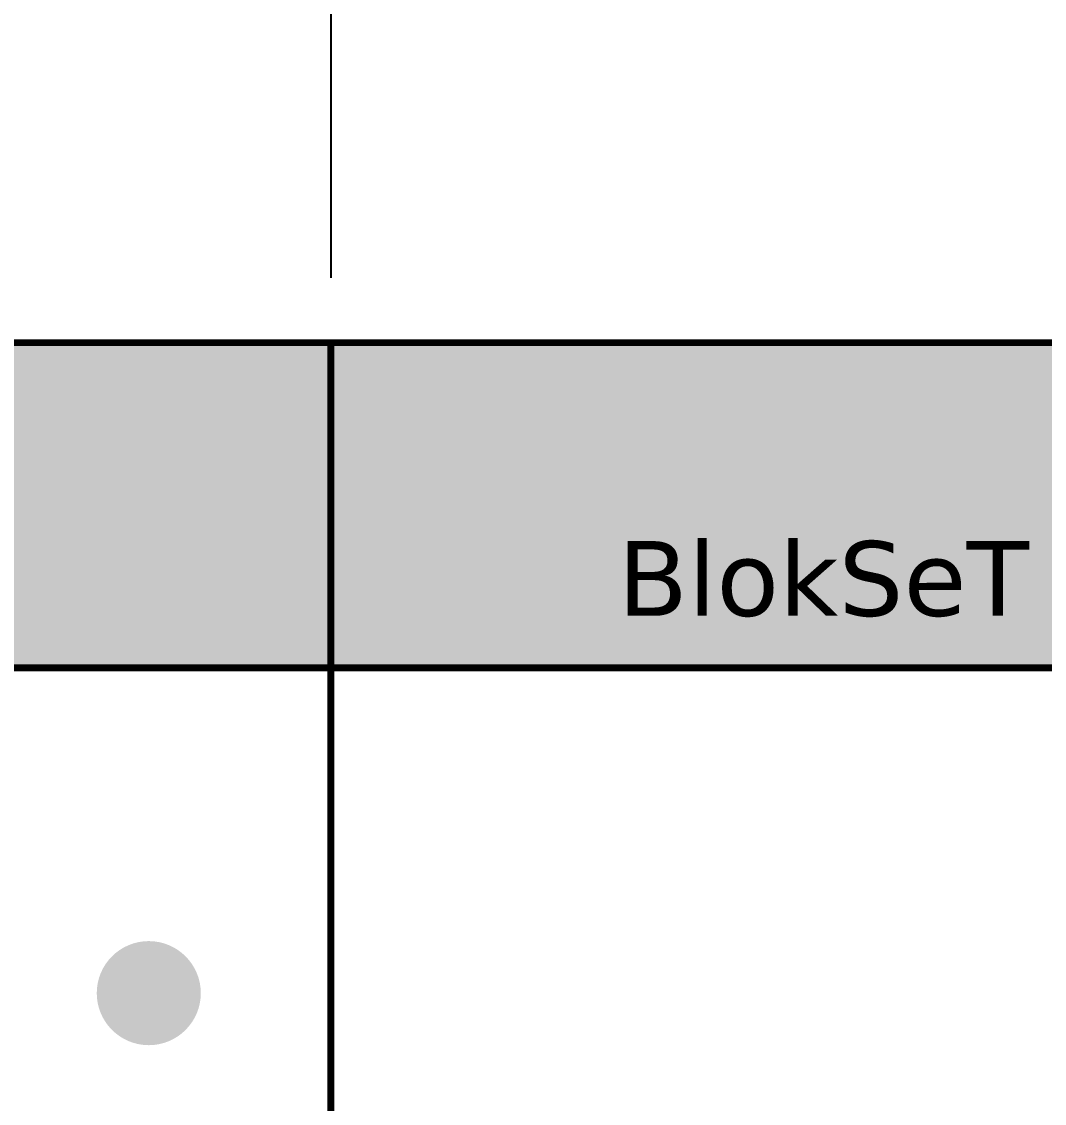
# Model space of a CAD drawing. Header units: millimetres. Extents: x -116965 to 323937, y 291661 to 566926.
# Drawn here: x -45927.3 to -45612.8, y 318504.6 to 318837.1 of the extents above; entities that cross this region are included whole.
import ezdxf

# ---------------------------------------------------------------- set-up
doc = ezdxf.new("R2010")
doc.units = ezdxf.units.MM
doc.header["$PDMODE"] = 35
doc.layers.get('0').update_dxf_attribs({"lineweight": 18})
doc.layers.add('AM_5', color=3, linetype='Continuous', lineweight=25)
doc.layers.add('C00-00-00', color=7, linetype='Continuous')
for name, color, linetype, true_color in [('C34-3A-40', 7, 'Continuous', 0x343a40), ('C62-64-69', 7, 'Continuous', 0x626469), ('CFF-FF-FF', 7, 'Continuous', 0xffffff)]:
    doc.layers.add(name, color=color, linetype=linetype, true_color=true_color)
doc.styles.get("Standard").update_dxf_attribs({"font": 'arial.ttf'})
doc.styles.add('{18b73a54-fa43-428c-adcb-c1c7bbdf2c84}', font='Simplex.shx')
doc.dimstyles.new('kich thuoc$0', dxfattribs={"dimscale": 2, "dimtxt": 20, "dimasz": 16, "dimexe": 15, "dimexo": 10, "dimgap": 5, "dimtad": 1, "dimdec": 0, "dimzin": 0, "dimdsep": 46, "dimtxsty": '{18b73a54-fa43-428c-adcb-c1c7bbdf2c84}', "dimblk": 'OPEN30', "dimcen": 0.09, "dimclrd": 3, "dimclre": 3, "dimclrt": 3, "dimadec": 0, "dimazin": 0, "dimtfac": 1, "dimtdec": 0, "dimtofl": 0, "dimtmove": 0, "dimatfit": 3, "dimldrblk": 'OPEN30', "dimfxl": 1, "dimtolj": 1, "dimtzin": 0, "dimarcsym": 0})

# ---------------------------------------------------------------- blocks, each defined once
blk = doc.blocks.new('_Open30')
at = {"color": 0, "linetype": 'ByBlock', "lineweight": -2}
for p, q in [((-1, 0.268), (0, 0)), ((0, 0), (-1, -0.268)), ((0, 0), (-1, 0))]:
    blk.add_line(p, q, dxfattribs=at)
blk = doc.blocks.new('*D1854')
at = {"layer": 'AM_5', "color": 3, "lineweight": -2, "transparency": 16777216}
for p, q in [((-46532.08, 318758.44), (-46532.08, 319143.37)), ((-45832.08, 318758.44), (-45832.08, 319143.37)), ((-46502.08, 319113.37), (-45862.08, 319113.37))]:
    blk.add_line(p, q, dxfattribs=at)
at = {"layer": 'Defpoints', "color": 0, "lineweight": -3, "transparency": 16777216}
for p in [(-45832.08, 319113.37), (-46532.08, 318738.44), (-45832.08, 318738.44)]:
    blk.add_point(p, dxfattribs=at)
at = {"layer": 'AM_5', "color": 3, "lineweight": -2, "transparency": 16777216, "xscale": 30, "yscale": 30, "zscale": 30, "rotation": 180}
blk.add_blockref('_Open30', (-46532.08, 319113.37), dxfattribs=at)
at = {"layer": 'AM_5', "color": 3, "lineweight": -2, "transparency": 16777216, "xscale": 30, "yscale": 30, "zscale": 30}
blk.add_blockref('_Open30', (-45832.08, 319113.37), dxfattribs=at)
at = {"layer": 'AM_5', "color": 3, "transparency": 16777216, "insert": (-46182.08, 319143.37), "char_height": 40, "attachment_point": 5, "style": '{18b73a54-fa43-428c-adcb-c1c7bbdf2c84}'}
blk.add_mtext('\\A1;700', dxfattribs=at)
blk = doc.blocks.new('*D1861')
at = {"layer": 'AM_5', "color": 3, "lineweight": -2, "transparency": 16777216}
for p, q in [((-45832.08, 318758.39), (-45832.08, 319143.32)), ((-45432.08, 318758.39), (-45432.08, 319143.32)), ((-45802.08, 319113.32), (-45462.08, 319113.32))]:
    blk.add_line(p, q, dxfattribs=at)
at = {"layer": 'Defpoints', "color": 0, "lineweight": -3, "transparency": 16777216}
for p in [(-45432.08, 319113.32), (-45832.08, 318738.39), (-45432.08, 318738.39)]:
    blk.add_point(p, dxfattribs=at)
at = {"layer": 'AM_5', "color": 3, "lineweight": -2, "transparency": 16777216, "xscale": 30, "yscale": 30, "zscale": 30, "rotation": 180}
blk.add_blockref('_Open30', (-45832.08, 319113.32), dxfattribs=at)
at = {"layer": 'AM_5', "color": 3, "lineweight": -2, "transparency": 16777216, "xscale": 30, "yscale": 30, "zscale": 30}
blk.add_blockref('_Open30', (-45432.08, 319113.32), dxfattribs=at)
at = {"layer": 'AM_5', "color": 3, "transparency": 16777216, "insert": (-45632.08, 319143.32), "char_height": 40, "attachment_point": 5, "style": '{18b73a54-fa43-428c-adcb-c1c7bbdf2c84}'}
blk.add_mtext('\\A1;400', dxfattribs=at)

msp = doc.modelspace()

# ---------------------------------------------------------------- hatches: boundary and pattern name
at = {"layer": 'C00-00-00'}
h = msp.add_hatch(color=256, dxfattribs=at)
edge = h.paths.add_edge_path()
edge.add_arc((-45888.196757, 318538.470917), 15.997765, 0, 360)
at = {"layer": 'C34-3A-40'}
h = msp.add_hatch(color=256, dxfattribs=at)
h.dxf.hatch_style = 2
h.paths.add_polyline_path([(-46532.106867, 318738.443002), (-45832.204577, 318738.443002), (-45832.204577, 318638.456958), (-46532.106867, 318638.456958)])
h = msp.add_hatch(color=256, dxfattribs=at)
h.dxf.hatch_style = 2
h.paths.add_polyline_path([(-45832.204577, 318738.443002), (-45432.260407, 318738.443002), (-45432.260407, 318638.456958), (-45832.204577, 318638.456958)])
at = {"layer": 'C62-64-69'}
h = msp.add_hatch(color=256, dxfattribs=at)
h.dxf.hatch_style = 2
h.paths.add_polyline_path([(-45956.187267, 318729.444258), (-45924.191732, 318729.444258), (-45924.191732, 318722.445233), (-45956.187267, 318722.445233)])
h = msp.add_hatch(color=256, dxfattribs=at)
h.dxf.hatch_style = 2
h.paths.add_polyline_path([(-45924.191732, 318729.444258), (-45892.196202, 318729.444258), (-45892.196202, 318722.445233), (-45924.191732, 318722.445233)])
h = msp.add_hatch(color=256, dxfattribs=at)
h.dxf.hatch_style = 2
h.paths.add_polyline_path([(-45924.191732, 318729.444258), (-45892.196202, 318729.444258), (-45892.196202, 318722.445233), (-45924.191732, 318722.445233)])
h = msp.add_hatch(color=256, dxfattribs=at)
h.dxf.hatch_style = 2
h.paths.add_polyline_path([(-45892.196202, 318729.444258), (-45860.200667, 318729.444258), (-45860.200667, 318722.445233), (-45892.196202, 318722.445233)])
h = msp.add_hatch(color=256, dxfattribs=at)
h.dxf.hatch_style = 2
h.paths.add_polyline_path([(-45892.196202, 318729.444258), (-45860.200667, 318729.444258), (-45860.200667, 318722.445233), (-45892.196202, 318722.445233)])
h = msp.add_hatch(color=256, dxfattribs=at)
h.dxf.hatch_style = 2
h.paths.add_polyline_path([(-45860.200667, 318729.444258), (-45828.205132, 318729.444258), (-45828.205132, 318722.445233), (-45860.200667, 318722.445233)])
h = msp.add_hatch(color=256, dxfattribs=at)
h.dxf.hatch_style = 2
h.paths.add_polyline_path([(-45832.204577, 318729.444258), (-45800.209042, 318729.444258), (-45800.209042, 318722.445233), (-45832.204577, 318722.445233)])
h = msp.add_hatch(color=256, dxfattribs=at)
h.dxf.hatch_style = 2
h.paths.add_polyline_path([(-45800.209042, 318729.444258), (-45768.213507, 318729.444258), (-45768.213507, 318722.445233), (-45800.209042, 318722.445233)])
h = msp.add_hatch(color=256, dxfattribs=at)
h.dxf.hatch_style = 2
h.paths.add_polyline_path([(-45800.209042, 318729.444258), (-45768.213507, 318729.444258), (-45768.213507, 318722.445233), (-45800.209042, 318722.445233)])
h = msp.add_hatch(color=256, dxfattribs=at)
h.dxf.hatch_style = 2
h.paths.add_polyline_path([(-45768.213507, 318729.444258), (-45736.217977, 318729.444258), (-45736.217977, 318722.445233), (-45768.213507, 318722.445233)])
h = msp.add_hatch(color=256, dxfattribs=at)
h.dxf.hatch_style = 2
h.paths.add_polyline_path([(-45768.213507, 318729.444258), (-45736.217977, 318729.444258), (-45736.217977, 318722.445233), (-45768.213507, 318722.445233)])
h = msp.add_hatch(color=256, dxfattribs=at)
h.dxf.hatch_style = 2
h.paths.add_polyline_path([(-45736.217977, 318729.444258), (-45704.222442, 318729.444258), (-45704.222442, 318722.445233), (-45736.217977, 318722.445233)])
h = msp.add_hatch(color=256, dxfattribs=at)
h.dxf.hatch_style = 2
h.paths.add_polyline_path([(-45704.222442, 318729.444258), (-45672.226907, 318729.444258), (-45672.226907, 318722.445233), (-45704.222442, 318722.445233)])
h = msp.add_hatch(color=256, dxfattribs=at)
h.dxf.hatch_style = 2
h.paths.add_polyline_path([(-45704.222442, 318729.444258), (-45672.226907, 318729.444258), (-45672.226907, 318722.445233), (-45704.222442, 318722.445233)])
h = msp.add_hatch(color=256, dxfattribs=at)
h.dxf.hatch_style = 2
h.paths.add_polyline_path([(-45672.226907, 318729.444258), (-45640.231377, 318729.444258), (-45640.231377, 318722.445233), (-45672.226907, 318722.445233)])
h = msp.add_hatch(color=256, dxfattribs=at)
h.dxf.hatch_style = 2
h.paths.add_polyline_path([(-45672.226907, 318729.444258), (-45640.231377, 318729.444258), (-45640.231377, 318722.445233), (-45672.226907, 318722.445233)])
h = msp.add_hatch(color=256, dxfattribs=at)
h.dxf.hatch_style = 2
h.paths.add_polyline_path([(-45640.231377, 318729.444258), (-45608.235842, 318729.444258), (-45608.235842, 318722.445233), (-45640.231377, 318722.445233)])
h = msp.add_hatch(color=256, dxfattribs=at)
h.dxf.hatch_style = 2
h.paths.add_polyline_path([(-45956.187267, 318722.445233), (-45924.191732, 318722.445233), (-45924.191732, 318720.445514), (-45956.187267, 318720.445514)])
h = msp.add_hatch(color=256, dxfattribs=at)
h.dxf.hatch_style = 2
h.paths.add_polyline_path([(-45956.187267, 318720.445514), (-45924.191732, 318720.445514), (-45924.191732, 318713.446489), (-45956.187267, 318713.446489)])
h = msp.add_hatch(color=256, dxfattribs=at)
h.dxf.hatch_style = 2
h.paths.add_polyline_path([(-45924.191732, 318722.445233), (-45892.196202, 318722.445233), (-45892.196202, 318720.445514), (-45924.191732, 318720.445514)])
h = msp.add_hatch(color=256, dxfattribs=at)
h.dxf.hatch_style = 2
h.paths.add_polyline_path([(-45924.191732, 318722.445233), (-45892.196202, 318722.445233), (-45892.196202, 318720.445514), (-45924.191732, 318720.445514)])
h = msp.add_hatch(color=256, dxfattribs=at)
h.dxf.hatch_style = 2
h.paths.add_polyline_path([(-45924.191732, 318720.445514), (-45892.196202, 318720.445514), (-45892.196202, 318713.446489), (-45924.191732, 318713.446489)])
h = msp.add_hatch(color=256, dxfattribs=at)
h.dxf.hatch_style = 2
h.paths.add_polyline_path([(-45924.191732, 318720.445514), (-45892.196202, 318720.445514), (-45892.196202, 318713.446489), (-45924.191732, 318713.446489)])
h = msp.add_hatch(color=256, dxfattribs=at)
h.dxf.hatch_style = 2
h.paths.add_polyline_path([(-45892.196202, 318722.445233), (-45860.200667, 318722.445233), (-45860.200667, 318720.445514), (-45892.196202, 318720.445514)])
h = msp.add_hatch(color=256, dxfattribs=at)
h.dxf.hatch_style = 2
h.paths.add_polyline_path([(-45892.196202, 318722.445233), (-45860.200667, 318722.445233), (-45860.200667, 318720.445514), (-45892.196202, 318720.445514)])
h = msp.add_hatch(color=256, dxfattribs=at)
h.dxf.hatch_style = 2
h.paths.add_polyline_path([(-45892.196202, 318720.445514), (-45860.200667, 318720.445514), (-45860.200667, 318713.446489), (-45892.196202, 318713.446489)])
h = msp.add_hatch(color=256, dxfattribs=at)
h.dxf.hatch_style = 2
h.paths.add_polyline_path([(-45892.196202, 318720.445514), (-45860.200667, 318720.445514), (-45860.200667, 318713.446489), (-45892.196202, 318713.446489)])
h = msp.add_hatch(color=256, dxfattribs=at)
h.dxf.hatch_style = 2
h.paths.add_polyline_path([(-45860.200667, 318722.445233), (-45828.205132, 318722.445233), (-45828.205132, 318720.445514), (-45860.200667, 318720.445514)])
h = msp.add_hatch(color=256, dxfattribs=at)
h.dxf.hatch_style = 2
h.paths.add_polyline_path([(-45860.200667, 318720.445514), (-45828.205132, 318720.445514), (-45828.205132, 318713.446489), (-45860.200667, 318713.446489)])
h = msp.add_hatch(color=256, dxfattribs=at)
h.dxf.hatch_style = 2
h.paths.add_polyline_path([(-45832.204577, 318722.445233), (-45800.209042, 318722.445233), (-45800.209042, 318720.445514), (-45832.204577, 318720.445514)])
h = msp.add_hatch(color=256, dxfattribs=at)
h.dxf.hatch_style = 2
h.paths.add_polyline_path([(-45832.204577, 318720.445514), (-45800.209042, 318720.445514), (-45800.209042, 318713.446489), (-45832.204577, 318713.446489)])
h = msp.add_hatch(color=256, dxfattribs=at)
h.dxf.hatch_style = 2
h.paths.add_polyline_path([(-45800.209042, 318722.445233), (-45768.213507, 318722.445233), (-45768.213507, 318720.445514), (-45800.209042, 318720.445514)])
h = msp.add_hatch(color=256, dxfattribs=at)
h.dxf.hatch_style = 2
h.paths.add_polyline_path([(-45800.209042, 318722.445233), (-45768.213507, 318722.445233), (-45768.213507, 318720.445514), (-45800.209042, 318720.445514)])
h = msp.add_hatch(color=256, dxfattribs=at)
h.dxf.hatch_style = 2
h.paths.add_polyline_path([(-45800.209042, 318720.445514), (-45768.213507, 318720.445514), (-45768.213507, 318713.446489), (-45800.209042, 318713.446489)])
h = msp.add_hatch(color=256, dxfattribs=at)
h.dxf.hatch_style = 2
h.paths.add_polyline_path([(-45800.209042, 318720.445514), (-45768.213507, 318720.445514), (-45768.213507, 318713.446489), (-45800.209042, 318713.446489)])
h = msp.add_hatch(color=256, dxfattribs=at)
h.dxf.hatch_style = 2
h.paths.add_polyline_path([(-45768.213507, 318722.445233), (-45736.217977, 318722.445233), (-45736.217977, 318720.445514), (-45768.213507, 318720.445514)])
h = msp.add_hatch(color=256, dxfattribs=at)
h.dxf.hatch_style = 2
h.paths.add_polyline_path([(-45768.213507, 318722.445233), (-45736.217977, 318722.445233), (-45736.217977, 318720.445514), (-45768.213507, 318720.445514)])
h = msp.add_hatch(color=256, dxfattribs=at)
h.dxf.hatch_style = 2
h.paths.add_polyline_path([(-45768.213507, 318720.445514), (-45736.217977, 318720.445514), (-45736.217977, 318713.446489), (-45768.213507, 318713.446489)])
h = msp.add_hatch(color=256, dxfattribs=at)
h.dxf.hatch_style = 2
h.paths.add_polyline_path([(-45768.213507, 318720.445514), (-45736.217977, 318720.445514), (-45736.217977, 318713.446489), (-45768.213507, 318713.446489)])
h = msp.add_hatch(color=256, dxfattribs=at)
h.dxf.hatch_style = 2
h.paths.add_polyline_path([(-45736.217977, 318722.445233), (-45704.222442, 318722.445233), (-45704.222442, 318720.445514), (-45736.217977, 318720.445514)])
h = msp.add_hatch(color=256, dxfattribs=at)
h.dxf.hatch_style = 2
h.paths.add_polyline_path([(-45736.217977, 318720.445514), (-45704.222442, 318720.445514), (-45704.222442, 318713.446489), (-45736.217977, 318713.446489)])
h = msp.add_hatch(color=256, dxfattribs=at)
h.dxf.hatch_style = 2
h.paths.add_polyline_path([(-45704.222442, 318722.445233), (-45672.226907, 318722.445233), (-45672.226907, 318720.445514), (-45704.222442, 318720.445514)])
h = msp.add_hatch(color=256, dxfattribs=at)
h.dxf.hatch_style = 2
h.paths.add_polyline_path([(-45704.222442, 318722.445233), (-45672.226907, 318722.445233), (-45672.226907, 318720.445514), (-45704.222442, 318720.445514)])
h = msp.add_hatch(color=256, dxfattribs=at)
h.dxf.hatch_style = 2
h.paths.add_polyline_path([(-45704.222442, 318720.445514), (-45672.226907, 318720.445514), (-45672.226907, 318713.446489), (-45704.222442, 318713.446489)])
h = msp.add_hatch(color=256, dxfattribs=at)
h.dxf.hatch_style = 2
h.paths.add_polyline_path([(-45704.222442, 318720.445514), (-45672.226907, 318720.445514), (-45672.226907, 318713.446489), (-45704.222442, 318713.446489)])
h = msp.add_hatch(color=256, dxfattribs=at)
h.dxf.hatch_style = 2
h.paths.add_polyline_path([(-45672.226907, 318722.445233), (-45640.231377, 318722.445233), (-45640.231377, 318720.445514), (-45672.226907, 318720.445514)])
h = msp.add_hatch(color=256, dxfattribs=at)
h.dxf.hatch_style = 2
h.paths.add_polyline_path([(-45672.226907, 318722.445233), (-45640.231377, 318722.445233), (-45640.231377, 318720.445514), (-45672.226907, 318720.445514)])
h = msp.add_hatch(color=256, dxfattribs=at)
h.dxf.hatch_style = 2
h.paths.add_polyline_path([(-45672.226907, 318720.445514), (-45640.231377, 318720.445514), (-45640.231377, 318713.446489), (-45672.226907, 318713.446489)])
h = msp.add_hatch(color=256, dxfattribs=at)
h.dxf.hatch_style = 2
h.paths.add_polyline_path([(-45672.226907, 318720.445514), (-45640.231377, 318720.445514), (-45640.231377, 318713.446489), (-45672.226907, 318713.446489)])
h = msp.add_hatch(color=256, dxfattribs=at)
h.dxf.hatch_style = 2
h.paths.add_polyline_path([(-45640.231377, 318722.445233), (-45608.235842, 318722.445233), (-45608.235842, 318720.445514), (-45640.231377, 318720.445514)])
h = msp.add_hatch(color=256, dxfattribs=at)
h.dxf.hatch_style = 2
h.paths.add_polyline_path([(-45640.231377, 318720.445514), (-45608.235842, 318720.445514), (-45608.235842, 318713.446489), (-45640.231377, 318713.446489)])
h = msp.add_hatch(color=256, dxfattribs=at)
h.dxf.hatch_style = 2
h.paths.add_polyline_path([(-45956.187267, 318713.446489), (-45924.191732, 318713.446489), (-45924.191732, 318711.446771), (-45956.187267, 318711.446771)])
h = msp.add_hatch(color=256, dxfattribs=at)
h.dxf.hatch_style = 2
h.paths.add_polyline_path([(-45924.191732, 318713.446489), (-45892.196202, 318713.446489), (-45892.196202, 318711.446771), (-45924.191732, 318711.446771)])
h = msp.add_hatch(color=256, dxfattribs=at)
h.dxf.hatch_style = 2
h.paths.add_polyline_path([(-45924.191732, 318713.446489), (-45892.196202, 318713.446489), (-45892.196202, 318711.446771), (-45924.191732, 318711.446771)])
h = msp.add_hatch(color=256, dxfattribs=at)
h.dxf.hatch_style = 2
h.paths.add_polyline_path([(-45892.196202, 318713.446489), (-45860.200667, 318713.446489), (-45860.200667, 318711.446771), (-45892.196202, 318711.446771)])
h = msp.add_hatch(color=256, dxfattribs=at)
h.dxf.hatch_style = 2
h.paths.add_polyline_path([(-45892.196202, 318713.446489), (-45860.200667, 318713.446489), (-45860.200667, 318711.446771), (-45892.196202, 318711.446771)])
h = msp.add_hatch(color=256, dxfattribs=at)
h.dxf.hatch_style = 2
h.paths.add_polyline_path([(-45860.200667, 318713.446489), (-45828.205132, 318713.446489), (-45828.205132, 318711.446771), (-45860.200667, 318711.446771)])
h = msp.add_hatch(color=256, dxfattribs=at)
h.dxf.hatch_style = 2
h.paths.add_polyline_path([(-45832.204577, 318713.446489), (-45800.209042, 318713.446489), (-45800.209042, 318711.446771), (-45832.204577, 318711.446771)])
h = msp.add_hatch(color=256, dxfattribs=at)
h.dxf.hatch_style = 2
h.paths.add_polyline_path([(-45800.209042, 318713.446489), (-45768.213507, 318713.446489), (-45768.213507, 318711.446771), (-45800.209042, 318711.446771)])
h = msp.add_hatch(color=256, dxfattribs=at)
h.dxf.hatch_style = 2
h.paths.add_polyline_path([(-45800.209042, 318713.446489), (-45768.213507, 318713.446489), (-45768.213507, 318711.446771), (-45800.209042, 318711.446771)])
h = msp.add_hatch(color=256, dxfattribs=at)
h.dxf.hatch_style = 2
h.paths.add_polyline_path([(-45768.213507, 318713.446489), (-45736.217977, 318713.446489), (-45736.217977, 318711.446771), (-45768.213507, 318711.446771)])
h = msp.add_hatch(color=256, dxfattribs=at)
h.dxf.hatch_style = 2
h.paths.add_polyline_path([(-45768.213507, 318713.446489), (-45736.217977, 318713.446489), (-45736.217977, 318711.446771), (-45768.213507, 318711.446771)])
h = msp.add_hatch(color=256, dxfattribs=at)
h.dxf.hatch_style = 2
h.paths.add_polyline_path([(-45736.217977, 318713.446489), (-45704.222442, 318713.446489), (-45704.222442, 318711.446771), (-45736.217977, 318711.446771)])
h = msp.add_hatch(color=256, dxfattribs=at)
h.dxf.hatch_style = 2
h.paths.add_polyline_path([(-45704.222442, 318713.446489), (-45672.226907, 318713.446489), (-45672.226907, 318711.446771), (-45704.222442, 318711.446771)])
h = msp.add_hatch(color=256, dxfattribs=at)
h.dxf.hatch_style = 2
h.paths.add_polyline_path([(-45704.222442, 318713.446489), (-45672.226907, 318713.446489), (-45672.226907, 318711.446771), (-45704.222442, 318711.446771)])
h = msp.add_hatch(color=256, dxfattribs=at)
h.dxf.hatch_style = 2
h.paths.add_polyline_path([(-45672.226907, 318713.446489), (-45640.231377, 318713.446489), (-45640.231377, 318711.446771), (-45672.226907, 318711.446771)])
h = msp.add_hatch(color=256, dxfattribs=at)
h.dxf.hatch_style = 2
h.paths.add_polyline_path([(-45672.226907, 318713.446489), (-45640.231377, 318713.446489), (-45640.231377, 318711.446771), (-45672.226907, 318711.446771)])
h = msp.add_hatch(color=256, dxfattribs=at)
h.dxf.hatch_style = 2
h.paths.add_polyline_path([(-45640.231377, 318713.446489), (-45608.235842, 318713.446489), (-45608.235842, 318711.446771), (-45640.231377, 318711.446771)])
h = msp.add_hatch(color=256, dxfattribs=at)
h.dxf.hatch_style = 2
h.paths.add_polyline_path([(-45956.187267, 318711.446771), (-45924.191732, 318711.446771), (-45924.191732, 318704.447745), (-45956.187267, 318704.447745)])
h = msp.add_hatch(color=256, dxfattribs=at)
h.dxf.hatch_style = 2
h.paths.add_polyline_path([(-45924.191732, 318711.446771), (-45892.196202, 318711.446771), (-45892.196202, 318704.447745), (-45924.191732, 318704.447745)])
h = msp.add_hatch(color=256, dxfattribs=at)
h.dxf.hatch_style = 2
h.paths.add_polyline_path([(-45924.191732, 318711.446771), (-45892.196202, 318711.446771), (-45892.196202, 318704.447745), (-45924.191732, 318704.447745)])
h = msp.add_hatch(color=256, dxfattribs=at)
h.dxf.hatch_style = 2
h.paths.add_polyline_path([(-45892.196202, 318711.446771), (-45860.200667, 318711.446771), (-45860.200667, 318704.447745), (-45892.196202, 318704.447745)])
h = msp.add_hatch(color=256, dxfattribs=at)
h.dxf.hatch_style = 2
h.paths.add_polyline_path([(-45892.196202, 318711.446771), (-45860.200667, 318711.446771), (-45860.200667, 318704.447745), (-45892.196202, 318704.447745)])
h = msp.add_hatch(color=256, dxfattribs=at)
h.dxf.hatch_style = 2
h.paths.add_polyline_path([(-45860.200667, 318711.446771), (-45828.205132, 318711.446771), (-45828.205132, 318704.447745), (-45860.200667, 318704.447745)])
h = msp.add_hatch(color=256, dxfattribs=at)
h.dxf.hatch_style = 2
h.paths.add_polyline_path([(-45832.204577, 318711.446771), (-45800.209042, 318711.446771), (-45800.209042, 318704.447745), (-45832.204577, 318704.447745)])
h = msp.add_hatch(color=256, dxfattribs=at)
h.dxf.hatch_style = 2
h.paths.add_polyline_path([(-45800.209042, 318711.446771), (-45768.213507, 318711.446771), (-45768.213507, 318704.447745), (-45800.209042, 318704.447745)])
h = msp.add_hatch(color=256, dxfattribs=at)
h.dxf.hatch_style = 2
h.paths.add_polyline_path([(-45800.209042, 318711.446771), (-45768.213507, 318711.446771), (-45768.213507, 318704.447745), (-45800.209042, 318704.447745)])
h = msp.add_hatch(color=256, dxfattribs=at)
h.dxf.hatch_style = 2
h.paths.add_polyline_path([(-45768.213507, 318711.446771), (-45736.217977, 318711.446771), (-45736.217977, 318704.447745), (-45768.213507, 318704.447745)])
h = msp.add_hatch(color=256, dxfattribs=at)
h.dxf.hatch_style = 2
h.paths.add_polyline_path([(-45768.213507, 318711.446771), (-45736.217977, 318711.446771), (-45736.217977, 318704.447745), (-45768.213507, 318704.447745)])
h = msp.add_hatch(color=256, dxfattribs=at)
h.dxf.hatch_style = 2
h.paths.add_polyline_path([(-45736.217977, 318711.446771), (-45704.222442, 318711.446771), (-45704.222442, 318704.447745), (-45736.217977, 318704.447745)])
h = msp.add_hatch(color=256, dxfattribs=at)
h.dxf.hatch_style = 2
h.paths.add_polyline_path([(-45704.222442, 318711.446771), (-45672.226907, 318711.446771), (-45672.226907, 318704.447745), (-45704.222442, 318704.447745)])
h = msp.add_hatch(color=256, dxfattribs=at)
h.dxf.hatch_style = 2
h.paths.add_polyline_path([(-45704.222442, 318711.446771), (-45672.226907, 318711.446771), (-45672.226907, 318704.447745), (-45704.222442, 318704.447745)])
h = msp.add_hatch(color=256, dxfattribs=at)
h.dxf.hatch_style = 2
h.paths.add_polyline_path([(-45672.226907, 318711.446771), (-45640.231377, 318711.446771), (-45640.231377, 318704.447745), (-45672.226907, 318704.447745)])
h = msp.add_hatch(color=256, dxfattribs=at)
h.dxf.hatch_style = 2
h.paths.add_polyline_path([(-45672.226907, 318711.446771), (-45640.231377, 318711.446771), (-45640.231377, 318704.447745), (-45672.226907, 318704.447745)])
h = msp.add_hatch(color=256, dxfattribs=at)
h.dxf.hatch_style = 2
h.paths.add_polyline_path([(-45640.231377, 318711.446771), (-45608.235842, 318711.446771), (-45608.235842, 318704.447745), (-45640.231377, 318704.447745)])
h = msp.add_hatch(color=256, dxfattribs=at)
h.dxf.hatch_style = 2
h.paths.add_polyline_path([(-45956.187267, 318704.447745), (-45924.191732, 318704.447745), (-45924.191732, 318702.448027), (-45956.187267, 318702.448027)])
h = msp.add_hatch(color=256, dxfattribs=at)
h.dxf.hatch_style = 2
h.paths.add_polyline_path([(-45924.191732, 318704.447745), (-45892.196202, 318704.447745), (-45892.196202, 318702.448027), (-45924.191732, 318702.448027)])
h = msp.add_hatch(color=256, dxfattribs=at)
h.dxf.hatch_style = 2
h.paths.add_polyline_path([(-45924.191732, 318704.447745), (-45892.196202, 318704.447745), (-45892.196202, 318702.448027), (-45924.191732, 318702.448027)])
h = msp.add_hatch(color=256, dxfattribs=at)
h.dxf.hatch_style = 2
h.paths.add_polyline_path([(-45892.196202, 318704.447745), (-45860.200667, 318704.447745), (-45860.200667, 318702.448027), (-45892.196202, 318702.448027)])
h = msp.add_hatch(color=256, dxfattribs=at)
h.dxf.hatch_style = 2
h.paths.add_polyline_path([(-45892.196202, 318704.447745), (-45860.200667, 318704.447745), (-45860.200667, 318702.448027), (-45892.196202, 318702.448027)])
h = msp.add_hatch(color=256, dxfattribs=at)
h.dxf.hatch_style = 2
h.paths.add_polyline_path([(-45860.200667, 318704.447745), (-45828.205132, 318704.447745), (-45828.205132, 318702.448027), (-45860.200667, 318702.448027)])
h = msp.add_hatch(color=256, dxfattribs=at)
h.dxf.hatch_style = 2
h.paths.add_polyline_path([(-45832.204577, 318704.447745), (-45800.209042, 318704.447745), (-45800.209042, 318702.448027), (-45832.204577, 318702.448027)])
h = msp.add_hatch(color=256, dxfattribs=at)
h.dxf.hatch_style = 2
h.paths.add_polyline_path([(-45800.209042, 318704.447745), (-45768.213507, 318704.447745), (-45768.213507, 318702.448027), (-45800.209042, 318702.448027)])
h = msp.add_hatch(color=256, dxfattribs=at)
h.dxf.hatch_style = 2
h.paths.add_polyline_path([(-45800.209042, 318704.447745), (-45768.213507, 318704.447745), (-45768.213507, 318702.448027), (-45800.209042, 318702.448027)])
h = msp.add_hatch(color=256, dxfattribs=at)
h.dxf.hatch_style = 2
h.paths.add_polyline_path([(-45768.213507, 318704.447745), (-45736.217977, 318704.447745), (-45736.217977, 318702.448027), (-45768.213507, 318702.448027)])
h = msp.add_hatch(color=256, dxfattribs=at)
h.dxf.hatch_style = 2
h.paths.add_polyline_path([(-45768.213507, 318704.447745), (-45736.217977, 318704.447745), (-45736.217977, 318702.448027), (-45768.213507, 318702.448027)])
h = msp.add_hatch(color=256, dxfattribs=at)
h.dxf.hatch_style = 2
h.paths.add_polyline_path([(-45736.217977, 318704.447745), (-45704.222442, 318704.447745), (-45704.222442, 318702.448027), (-45736.217977, 318702.448027)])
h = msp.add_hatch(color=256, dxfattribs=at)
h.dxf.hatch_style = 2
h.paths.add_polyline_path([(-45704.222442, 318704.447745), (-45672.226907, 318704.447745), (-45672.226907, 318702.448027), (-45704.222442, 318702.448027)])
h = msp.add_hatch(color=256, dxfattribs=at)
h.dxf.hatch_style = 2
h.paths.add_polyline_path([(-45704.222442, 318704.447745), (-45672.226907, 318704.447745), (-45672.226907, 318702.448027), (-45704.222442, 318702.448027)])
h = msp.add_hatch(color=256, dxfattribs=at)
h.dxf.hatch_style = 2
h.paths.add_polyline_path([(-45672.226907, 318704.447745), (-45640.231377, 318704.447745), (-45640.231377, 318702.448027), (-45672.226907, 318702.448027)])
h = msp.add_hatch(color=256, dxfattribs=at)
h.dxf.hatch_style = 2
h.paths.add_polyline_path([(-45672.226907, 318704.447745), (-45640.231377, 318704.447745), (-45640.231377, 318702.448027), (-45672.226907, 318702.448027)])
h = msp.add_hatch(color=256, dxfattribs=at)
h.dxf.hatch_style = 2
h.paths.add_polyline_path([(-45640.231377, 318704.447745), (-45608.235842, 318704.447745), (-45608.235842, 318702.448027), (-45640.231377, 318702.448027)])
h = msp.add_hatch(color=256, dxfattribs=at)
h.dxf.hatch_style = 2
h.paths.add_polyline_path([(-45956.187267, 318702.448027), (-45924.191732, 318702.448027), (-45924.191732, 318695.449001), (-45956.187267, 318695.449001)])
h = msp.add_hatch(color=256, dxfattribs=at)
h.dxf.hatch_style = 2
h.paths.add_polyline_path([(-45924.191732, 318702.448027), (-45892.196202, 318702.448027), (-45892.196202, 318695.449001), (-45924.191732, 318695.449001)])
h = msp.add_hatch(color=256, dxfattribs=at)
h.dxf.hatch_style = 2
h.paths.add_polyline_path([(-45924.191732, 318702.448027), (-45892.196202, 318702.448027), (-45892.196202, 318695.449001), (-45924.191732, 318695.449001)])
h = msp.add_hatch(color=256, dxfattribs=at)
h.dxf.hatch_style = 2
h.paths.add_polyline_path([(-45892.196202, 318702.448027), (-45860.200667, 318702.448027), (-45860.200667, 318695.449001), (-45892.196202, 318695.449001)])
h = msp.add_hatch(color=256, dxfattribs=at)
h.dxf.hatch_style = 2
h.paths.add_polyline_path([(-45892.196202, 318702.448027), (-45860.200667, 318702.448027), (-45860.200667, 318695.449001), (-45892.196202, 318695.449001)])
h = msp.add_hatch(color=256, dxfattribs=at)
h.dxf.hatch_style = 2
h.paths.add_polyline_path([(-45860.200667, 318702.448027), (-45828.205132, 318702.448027), (-45828.205132, 318695.449001), (-45860.200667, 318695.449001)])
h = msp.add_hatch(color=256, dxfattribs=at)
h.dxf.hatch_style = 2
h.paths.add_polyline_path([(-45832.204577, 318702.448027), (-45800.209042, 318702.448027), (-45800.209042, 318695.449001), (-45832.204577, 318695.449001)])
h = msp.add_hatch(color=256, dxfattribs=at)
h.dxf.hatch_style = 2
h.paths.add_polyline_path([(-45800.209042, 318702.448027), (-45768.213507, 318702.448027), (-45768.213507, 318695.449001), (-45800.209042, 318695.449001)])
h = msp.add_hatch(color=256, dxfattribs=at)
h.dxf.hatch_style = 2
h.paths.add_polyline_path([(-45800.209042, 318702.448027), (-45768.213507, 318702.448027), (-45768.213507, 318695.449001), (-45800.209042, 318695.449001)])
h = msp.add_hatch(color=256, dxfattribs=at)
h.dxf.hatch_style = 2
h.paths.add_polyline_path([(-45768.213507, 318702.448027), (-45736.217977, 318702.448027), (-45736.217977, 318695.449001), (-45768.213507, 318695.449001)])
h = msp.add_hatch(color=256, dxfattribs=at)
h.dxf.hatch_style = 2
h.paths.add_polyline_path([(-45768.213507, 318702.448027), (-45736.217977, 318702.448027), (-45736.217977, 318695.449001), (-45768.213507, 318695.449001)])
h = msp.add_hatch(color=256, dxfattribs=at)
h.dxf.hatch_style = 2
h.paths.add_polyline_path([(-45736.217977, 318702.448027), (-45704.222442, 318702.448027), (-45704.222442, 318695.449001), (-45736.217977, 318695.449001)])
h = msp.add_hatch(color=256, dxfattribs=at)
h.dxf.hatch_style = 2
h.paths.add_polyline_path([(-45704.222442, 318702.448027), (-45672.226907, 318702.448027), (-45672.226907, 318695.449001), (-45704.222442, 318695.449001)])
h = msp.add_hatch(color=256, dxfattribs=at)
h.dxf.hatch_style = 2
h.paths.add_polyline_path([(-45704.222442, 318702.448027), (-45672.226907, 318702.448027), (-45672.226907, 318695.449001), (-45704.222442, 318695.449001)])
h = msp.add_hatch(color=256, dxfattribs=at)
h.dxf.hatch_style = 2
h.paths.add_polyline_path([(-45672.226907, 318702.448027), (-45640.231377, 318702.448027), (-45640.231377, 318695.449001), (-45672.226907, 318695.449001)])
h = msp.add_hatch(color=256, dxfattribs=at)
h.dxf.hatch_style = 2
h.paths.add_polyline_path([(-45672.226907, 318702.448027), (-45640.231377, 318702.448027), (-45640.231377, 318695.449001), (-45672.226907, 318695.449001)])
h = msp.add_hatch(color=256, dxfattribs=at)
h.dxf.hatch_style = 2
h.paths.add_polyline_path([(-45640.231377, 318702.448027), (-45608.235842, 318702.448027), (-45608.235842, 318695.449001), (-45640.231377, 318695.449001)])
h = msp.add_hatch(color=256, dxfattribs=at)
h.dxf.hatch_style = 2
h.paths.add_polyline_path([(-45956.187267, 318695.449001), (-45924.191732, 318695.449001), (-45924.191732, 318693.449283), (-45956.187267, 318693.449283)])
h = msp.add_hatch(color=256, dxfattribs=at)
h.dxf.hatch_style = 2
h.paths.add_polyline_path([(-45956.187267, 318693.449283), (-45924.191732, 318693.449283), (-45924.191732, 318686.450258), (-45956.187267, 318686.450258)])
h = msp.add_hatch(color=256, dxfattribs=at)
h.dxf.hatch_style = 2
h.paths.add_polyline_path([(-45924.191732, 318695.449001), (-45892.196202, 318695.449001), (-45892.196202, 318693.449283), (-45924.191732, 318693.449283)])
h = msp.add_hatch(color=256, dxfattribs=at)
h.dxf.hatch_style = 2
h.paths.add_polyline_path([(-45924.191732, 318695.449001), (-45892.196202, 318695.449001), (-45892.196202, 318693.449283), (-45924.191732, 318693.449283)])
h = msp.add_hatch(color=256, dxfattribs=at)
h.dxf.hatch_style = 2
h.paths.add_polyline_path([(-45924.191732, 318693.449283), (-45892.196202, 318693.449283), (-45892.196202, 318686.450258), (-45924.191732, 318686.450258)])
h = msp.add_hatch(color=256, dxfattribs=at)
h.dxf.hatch_style = 2
h.paths.add_polyline_path([(-45924.191732, 318693.449283), (-45892.196202, 318693.449283), (-45892.196202, 318686.450258), (-45924.191732, 318686.450258)])
h = msp.add_hatch(color=256, dxfattribs=at)
h.dxf.hatch_style = 2
h.paths.add_polyline_path([(-45892.196202, 318695.449001), (-45860.200667, 318695.449001), (-45860.200667, 318693.449283), (-45892.196202, 318693.449283)])
h = msp.add_hatch(color=256, dxfattribs=at)
h.dxf.hatch_style = 2
h.paths.add_polyline_path([(-45892.196202, 318695.449001), (-45860.200667, 318695.449001), (-45860.200667, 318693.449283), (-45892.196202, 318693.449283)])
h = msp.add_hatch(color=256, dxfattribs=at)
h.dxf.hatch_style = 2
h.paths.add_polyline_path([(-45892.196202, 318693.449283), (-45860.200667, 318693.449283), (-45860.200667, 318686.450258), (-45892.196202, 318686.450258)])
h = msp.add_hatch(color=256, dxfattribs=at)
h.dxf.hatch_style = 2
h.paths.add_polyline_path([(-45892.196202, 318693.449283), (-45860.200667, 318693.449283), (-45860.200667, 318686.450258), (-45892.196202, 318686.450258)])
h = msp.add_hatch(color=256, dxfattribs=at)
h.dxf.hatch_style = 2
h.paths.add_polyline_path([(-45860.200667, 318695.449001), (-45828.205132, 318695.449001), (-45828.205132, 318693.449283), (-45860.200667, 318693.449283)])
h = msp.add_hatch(color=256, dxfattribs=at)
h.dxf.hatch_style = 2
h.paths.add_polyline_path([(-45860.200667, 318693.449283), (-45828.205132, 318693.449283), (-45828.205132, 318686.450258), (-45860.200667, 318686.450258)])
h = msp.add_hatch(color=256, dxfattribs=at)
h.dxf.hatch_style = 2
h.paths.add_polyline_path([(-45832.204577, 318695.449001), (-45800.209042, 318695.449001), (-45800.209042, 318693.449283), (-45832.204577, 318693.449283)])
h = msp.add_hatch(color=256, dxfattribs=at)
h.dxf.hatch_style = 2
h.paths.add_polyline_path([(-45832.204577, 318693.449283), (-45800.209042, 318693.449283), (-45800.209042, 318686.450258), (-45832.204577, 318686.450258)])
h = msp.add_hatch(color=256, dxfattribs=at)
h.dxf.hatch_style = 2
h.paths.add_polyline_path([(-45800.209042, 318695.449001), (-45768.213507, 318695.449001), (-45768.213507, 318693.449283), (-45800.209042, 318693.449283)])
h = msp.add_hatch(color=256, dxfattribs=at)
h.dxf.hatch_style = 2
h.paths.add_polyline_path([(-45800.209042, 318695.449001), (-45768.213507, 318695.449001), (-45768.213507, 318693.449283), (-45800.209042, 318693.449283)])
h = msp.add_hatch(color=256, dxfattribs=at)
h.dxf.hatch_style = 2
h.paths.add_polyline_path([(-45800.209042, 318693.449283), (-45768.213507, 318693.449283), (-45768.213507, 318686.450258), (-45800.209042, 318686.450258)])
h = msp.add_hatch(color=256, dxfattribs=at)
h.dxf.hatch_style = 2
h.paths.add_polyline_path([(-45800.209042, 318693.449283), (-45768.213507, 318693.449283), (-45768.213507, 318686.450258), (-45800.209042, 318686.450258)])
h = msp.add_hatch(color=256, dxfattribs=at)
h.dxf.hatch_style = 2
h.paths.add_polyline_path([(-45768.213507, 318695.449001), (-45736.217977, 318695.449001), (-45736.217977, 318693.449283), (-45768.213507, 318693.449283)])
h = msp.add_hatch(color=256, dxfattribs=at)
h.dxf.hatch_style = 2
h.paths.add_polyline_path([(-45768.213507, 318695.449001), (-45736.217977, 318695.449001), (-45736.217977, 318693.449283), (-45768.213507, 318693.449283)])
h = msp.add_hatch(color=256, dxfattribs=at)
h.dxf.hatch_style = 2
h.paths.add_polyline_path([(-45768.213507, 318693.449283), (-45736.217977, 318693.449283), (-45736.217977, 318686.450258), (-45768.213507, 318686.450258)])
h = msp.add_hatch(color=256, dxfattribs=at)
h.dxf.hatch_style = 2
h.paths.add_polyline_path([(-45768.213507, 318693.449283), (-45736.217977, 318693.449283), (-45736.217977, 318686.450258), (-45768.213507, 318686.450258)])
h = msp.add_hatch(color=256, dxfattribs=at)
h.dxf.hatch_style = 2
h.paths.add_polyline_path([(-45736.217977, 318695.449001), (-45704.222442, 318695.449001), (-45704.222442, 318693.449283), (-45736.217977, 318693.449283)])
h = msp.add_hatch(color=256, dxfattribs=at)
h.dxf.hatch_style = 2
h.paths.add_polyline_path([(-45736.217977, 318693.449283), (-45704.222442, 318693.449283), (-45704.222442, 318686.450258), (-45736.217977, 318686.450258)])
h = msp.add_hatch(color=256, dxfattribs=at)
h.dxf.hatch_style = 2
h.paths.add_polyline_path([(-45704.222442, 318695.449001), (-45672.226907, 318695.449001), (-45672.226907, 318693.449283), (-45704.222442, 318693.449283)])
h = msp.add_hatch(color=256, dxfattribs=at)
h.dxf.hatch_style = 2
h.paths.add_polyline_path([(-45704.222442, 318695.449001), (-45672.226907, 318695.449001), (-45672.226907, 318693.449283), (-45704.222442, 318693.449283)])
h = msp.add_hatch(color=256, dxfattribs=at)
h.dxf.hatch_style = 2
h.paths.add_polyline_path([(-45704.222442, 318693.449283), (-45672.226907, 318693.449283), (-45672.226907, 318686.450258), (-45704.222442, 318686.450258)])
h = msp.add_hatch(color=256, dxfattribs=at)
h.dxf.hatch_style = 2
h.paths.add_polyline_path([(-45704.222442, 318693.449283), (-45672.226907, 318693.449283), (-45672.226907, 318686.450258), (-45704.222442, 318686.450258)])
h = msp.add_hatch(color=256, dxfattribs=at)
h.dxf.hatch_style = 2
h.paths.add_polyline_path([(-45672.226907, 318695.449001), (-45640.231377, 318695.449001), (-45640.231377, 318693.449283), (-45672.226907, 318693.449283)])
h = msp.add_hatch(color=256, dxfattribs=at)
h.dxf.hatch_style = 2
h.paths.add_polyline_path([(-45672.226907, 318695.449001), (-45640.231377, 318695.449001), (-45640.231377, 318693.449283), (-45672.226907, 318693.449283)])
h = msp.add_hatch(color=256, dxfattribs=at)
h.dxf.hatch_style = 2
h.paths.add_polyline_path([(-45672.226907, 318693.449283), (-45640.231377, 318693.449283), (-45640.231377, 318686.450258), (-45672.226907, 318686.450258)])
h = msp.add_hatch(color=256, dxfattribs=at)
h.dxf.hatch_style = 2
h.paths.add_polyline_path([(-45672.226907, 318693.449283), (-45640.231377, 318693.449283), (-45640.231377, 318686.450258), (-45672.226907, 318686.450258)])
h = msp.add_hatch(color=256, dxfattribs=at)
h.dxf.hatch_style = 2
h.paths.add_polyline_path([(-45640.231377, 318695.449001), (-45608.235842, 318695.449001), (-45608.235842, 318693.449283), (-45640.231377, 318693.449283)])
h = msp.add_hatch(color=256, dxfattribs=at)
h.dxf.hatch_style = 2
h.paths.add_polyline_path([(-45640.231377, 318693.449283), (-45608.235842, 318693.449283), (-45608.235842, 318686.450258), (-45640.231377, 318686.450258)])
h = msp.add_hatch(color=256, dxfattribs=at)
h.dxf.hatch_style = 2
h.paths.add_polyline_path([(-45956.187267, 318686.450258), (-45924.191732, 318686.450258), (-45924.191732, 318684.450539), (-45956.187267, 318684.450539)])
h = msp.add_hatch(color=256, dxfattribs=at)
h.dxf.hatch_style = 2
h.paths.add_polyline_path([(-45924.191732, 318686.450258), (-45892.196202, 318686.450258), (-45892.196202, 318684.450539), (-45924.191732, 318684.450539)])
h = msp.add_hatch(color=256, dxfattribs=at)
h.dxf.hatch_style = 2
h.paths.add_polyline_path([(-45924.191732, 318686.450258), (-45892.196202, 318686.450258), (-45892.196202, 318684.450539), (-45924.191732, 318684.450539)])
h = msp.add_hatch(color=256, dxfattribs=at)
h.dxf.hatch_style = 2
h.paths.add_polyline_path([(-45892.196202, 318686.450258), (-45860.200667, 318686.450258), (-45860.200667, 318684.450539), (-45892.196202, 318684.450539)])
h = msp.add_hatch(color=256, dxfattribs=at)
h.dxf.hatch_style = 2
h.paths.add_polyline_path([(-45892.196202, 318686.450258), (-45860.200667, 318686.450258), (-45860.200667, 318684.450539), (-45892.196202, 318684.450539)])
h = msp.add_hatch(color=256, dxfattribs=at)
h.dxf.hatch_style = 2
h.paths.add_polyline_path([(-45860.200667, 318686.450258), (-45828.205132, 318686.450258), (-45828.205132, 318684.450539), (-45860.200667, 318684.450539)])
h = msp.add_hatch(color=256, dxfattribs=at)
h.dxf.hatch_style = 2
h.paths.add_polyline_path([(-45832.204577, 318686.450258), (-45800.209042, 318686.450258), (-45800.209042, 318684.450539), (-45832.204577, 318684.450539)])
h = msp.add_hatch(color=256, dxfattribs=at)
h.dxf.hatch_style = 2
h.paths.add_polyline_path([(-45800.209042, 318686.450258), (-45768.213507, 318686.450258), (-45768.213507, 318684.450539), (-45800.209042, 318684.450539)])
h = msp.add_hatch(color=256, dxfattribs=at)
h.dxf.hatch_style = 2
h.paths.add_polyline_path([(-45800.209042, 318686.450258), (-45768.213507, 318686.450258), (-45768.213507, 318684.450539), (-45800.209042, 318684.450539)])
h = msp.add_hatch(color=256, dxfattribs=at)
h.dxf.hatch_style = 2
h.paths.add_polyline_path([(-45768.213507, 318686.450258), (-45736.217977, 318686.450258), (-45736.217977, 318684.450539), (-45768.213507, 318684.450539)])
h = msp.add_hatch(color=256, dxfattribs=at)
h.dxf.hatch_style = 2
h.paths.add_polyline_path([(-45768.213507, 318686.450258), (-45736.217977, 318686.450258), (-45736.217977, 318684.450539), (-45768.213507, 318684.450539)])
h = msp.add_hatch(color=256, dxfattribs=at)
h.dxf.hatch_style = 2
h.paths.add_polyline_path([(-45736.217977, 318686.450258), (-45704.222442, 318686.450258), (-45704.222442, 318684.450539), (-45736.217977, 318684.450539)])
h = msp.add_hatch(color=256, dxfattribs=at)
h.dxf.hatch_style = 2
h.paths.add_polyline_path([(-45704.222442, 318686.450258), (-45672.226907, 318686.450258), (-45672.226907, 318684.450539), (-45704.222442, 318684.450539)])
h = msp.add_hatch(color=256, dxfattribs=at)
h.dxf.hatch_style = 2
h.paths.add_polyline_path([(-45704.222442, 318686.450258), (-45672.226907, 318686.450258), (-45672.226907, 318684.450539), (-45704.222442, 318684.450539)])
h = msp.add_hatch(color=256, dxfattribs=at)
h.dxf.hatch_style = 2
h.paths.add_polyline_path([(-45672.226907, 318686.450258), (-45640.231377, 318686.450258), (-45640.231377, 318684.450539), (-45672.226907, 318684.450539)])
h = msp.add_hatch(color=256, dxfattribs=at)
h.dxf.hatch_style = 2
h.paths.add_polyline_path([(-45672.226907, 318686.450258), (-45640.231377, 318686.450258), (-45640.231377, 318684.450539), (-45672.226907, 318684.450539)])
h = msp.add_hatch(color=256, dxfattribs=at)
h.dxf.hatch_style = 2
h.paths.add_polyline_path([(-45640.231377, 318686.450258), (-45608.235842, 318686.450258), (-45608.235842, 318684.450539), (-45640.231377, 318684.450539)])

# ---------------------------------------------------------------- linework, layer by layer
at = {"layer": 'C00-00-00', "lineweight": 211}
for points in [[(-46532.106867, 318738.443002), (-45832.204577, 318738.443002), (-45832.204577, 316538.750083), (-46532.106867, 316538.750083)], [(-46532.106867, 318738.443002), (-45832.204577, 318738.443002), (-45832.204577, 318638.456958), (-46532.106867, 318638.456958)], [(-45832.204577, 318738.443002), (-45432.260407, 318738.443002), (-45432.260407, 318638.456958), (-45832.204577, 318638.456958)]]:
    msp.add_lwpolyline(points, close=True, dxfattribs=at)
at = {"layer": 'C00-00-00', "lineweight": 100}
for points in [[(-46532.106867, 318638.456958), (-45832.204577, 318638.456958), (-45832.204577, 318438.484877), (-46532.106867, 318438.484877)], [(-45832.204577, 318638.456958), (-45432.260407, 318638.456958), (-45432.260407, 316638.736127), (-45832.204577, 316638.736127)]]:
    msp.add_lwpolyline(points, close=True, dxfattribs=at)

# ---------------------------------------------------------------- texts
at = {"layer": 'CFF-FF-FF', "insert": (-45744.029385, 318677.422453), "char_height": 22.96772655, "attachment_point": 1}
msp.add_mtext('{\\fVerdana|b0|i0|c0;BlokSeT}', dxfattribs=at)

# ---------------------------------------------------------------- dimensions: what is measured, and where the dimension line sits
at = {"layer": 'AM_5'}
for base, p1, p2, picture, middle in [((-45832.078952, 319113.366834), (-46532.078868, 318738.443002), (-45832.078952, 318738.443002), '*D1854', (-46182.07891, 319143.366834)), ((-45432.078952, 319113.318354), (-45832.078868, 318738.394522), (-45432.078952, 318738.394522), '*D1861', (-45632.07891, 319143.318354))]:
    dim = msp.add_linear_dim(base=base, p1=p1, p2=p2, dimstyle='kich thuoc$0', override={"dimasz": 15, "dimtdec": 4}, dxfattribs=at)
    dim.commit()
    dim.dimension.update_dxf_attribs({"geometry": picture, "text_midpoint": middle})

doc.saveas('drawing.dxf')
